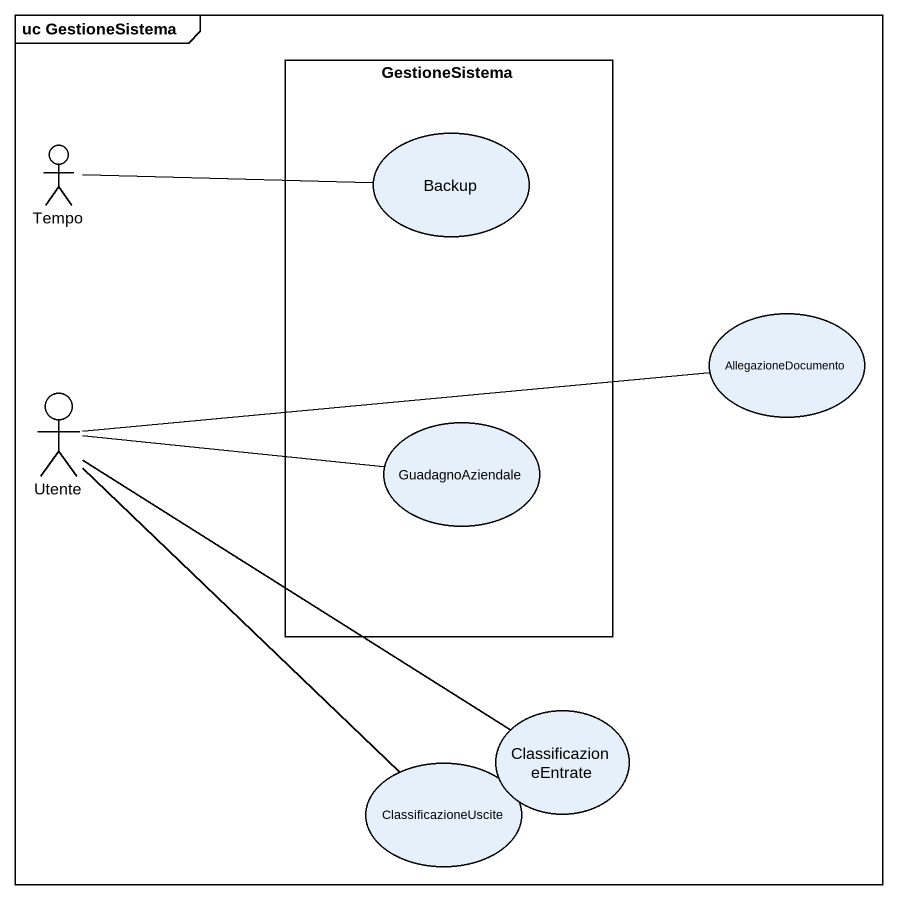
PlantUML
@startuml
mainframe uc GestioneSistema
rectangle GestioneSistema {
  usecase Backup
  usecase GuadagnoAziendale
}
actor Tempo
usecase AllegazioneDocumento
actor Utente
usecase ClassificazioneUscite
usecase ClassificazioneEntrate
Tempo -right- Backup
Utente -right- AllegazioneDocumento
Utente -right- GuadagnoAziendale
Utente -- ClassificazioneUscite
Utente -- ClassificazioneEntrate
@enduml
